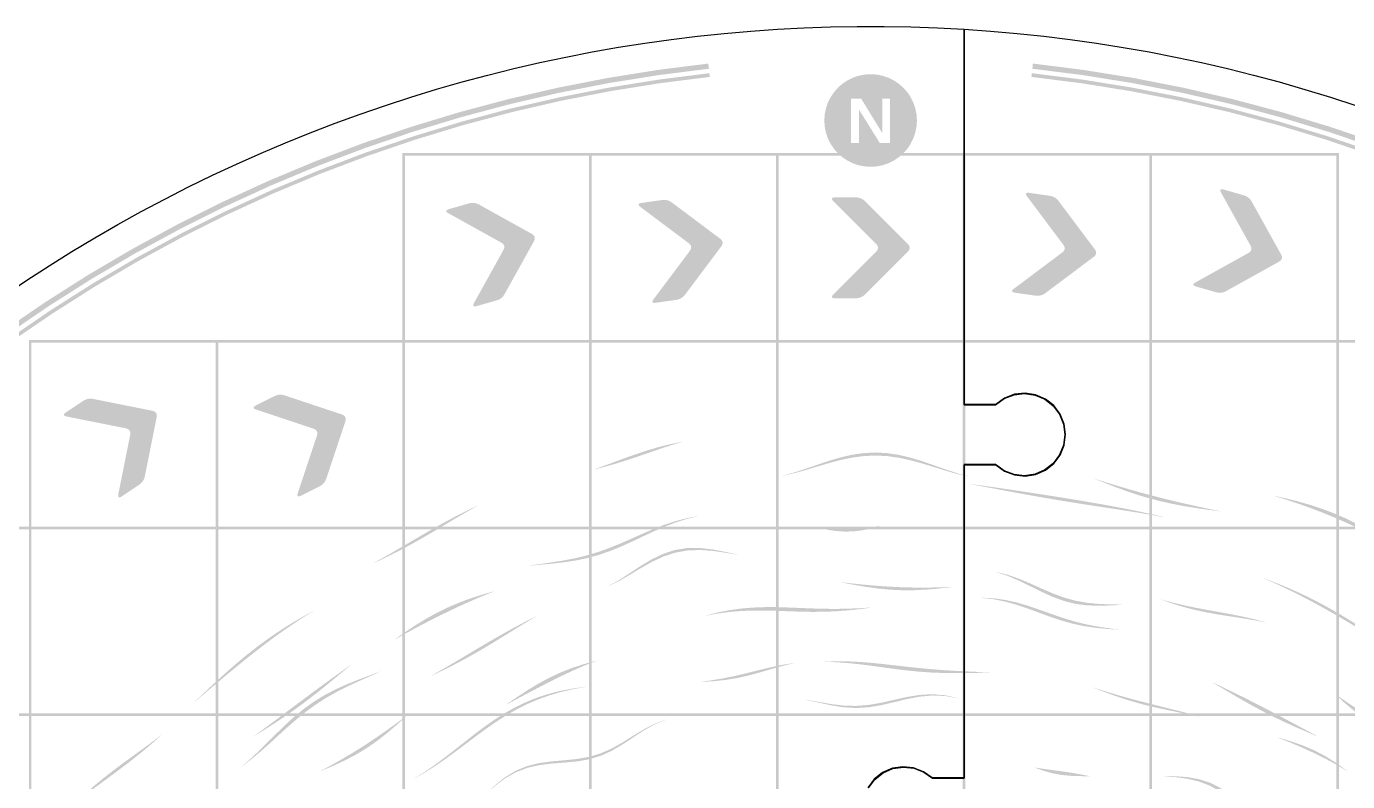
# Model space of a CAD drawing. Header units: millimetres. Extents: x 0 to 382, y 0 to 382.
# Drawn here: x 85.6 to 250.8, y 287.9 to 382.3 of the extents above; entities that cross this region are included whole.
import ezdxf

# ---------------------------------------------------------------- set-up
doc = ezdxf.new("R2010")
doc.units = ezdxf.units.MM
doc.layers.add('CUT', color=1, linetype='Continuous')
doc.layers.add('RASTER', color=7, linetype='Continuous')

msp = doc.modelspace()

# ---------------------------------------------------------------- hatches: boundary and pattern name
at = {"layer": 'RASTER'}
for points in [[(4.649, 211.422), (5.443, 217.723), (6.449, 223.992), (7.667, 230.224), (9.095, 236.411), (10.732, 242.547), (12.575, 248.623), (14.623, 254.634), (16.873, 260.572), (19.323, 266.43), (21.97, 272.202), (24.811, 277.881), (27.842, 283.461), (31.06, 288.935), (34.462, 294.296), (38.043, 299.54), (41.8, 304.659), (45.728, 309.649), (49.822, 314.502), (54.079, 319.214), (58.492, 323.78), (63.058, 328.193), (67.77, 332.45), (72.623, 336.544), (77.613, 340.472), (82.732, 344.229), (87.976, 347.81), (93.337, 351.212), (98.811, 354.43), (104.391, 357.461), (110.07, 360.302), (115.842, 362.949), (121.7, 365.399), (127.638, 367.649), (133.649, 369.697), (139.725, 371.54), (145.861, 373.177), (152.048, 374.605), (158.28, 375.823), (164.549, 376.829), (170.85, 377.623), (170.92, 376.973), (164.642, 376.182), (158.394, 375.179), (152.184, 373.966), (146.018, 372.543), (139.904, 370.912), (133.849, 369.075), (127.859, 367.034), (121.942, 364.791), (116.104, 362.35), (110.353, 359.712), (104.693, 356.882), (99.133, 353.861), (93.678, 350.654), (88.335, 347.264), (83.11, 343.695), (78.008, 339.952), (73.036, 336.037), (68.2, 331.957), (63.504, 327.716), (58.954, 323.318), (54.556, 318.768), (50.315, 314.072), (46.235, 309.236), (42.32, 304.264), (38.577, 299.162), (35.008, 293.937), (31.618, 288.594), (28.411, 283.139), (25.39, 277.579), (22.56, 271.919), (19.922, 266.168), (17.481, 260.33), (15.238, 254.413), (13.197, 248.423), (11.36, 242.368), (9.729, 236.254), (8.306, 230.088), (7.093, 223.878), (6.09, 217.63), (5.299, 211.352)], [(211.422, 377.623), (217.722, 376.829), (223.992, 375.823), (230.224, 374.605), (236.411, 373.177), (242.547, 371.54), (248.623, 369.697), (254.634, 367.649), (260.572, 365.399), (266.43, 362.949), (272.202, 360.302), (277.881, 357.461), (283.461, 354.43), (288.935, 351.212), (294.296, 347.81), (299.54, 344.229), (304.659, 340.472), (309.649, 336.544), (314.502, 332.45), (319.214, 328.193), (323.78, 323.78), (328.193, 319.214), (332.45, 314.502), (336.544, 309.649), (340.472, 304.659), (344.229, 299.54), (347.81, 294.296), (351.212, 288.935), (354.43, 283.461), (357.461, 277.881), (360.302, 272.202), (362.949, 266.43), (365.399, 260.572), (367.649, 254.634), (369.697, 248.623), (371.54, 242.547), (373.177, 236.411), (374.605, 230.224), (375.823, 223.992), (376.829, 217.723), (377.623, 211.422), (376.973, 211.352), (376.182, 217.63), (375.179, 223.878), (373.966, 230.088), (372.542, 236.254), (370.912, 242.368), (369.075, 248.423), (367.034, 254.413), (364.791, 260.33), (362.35, 266.168), (359.712, 271.919), (356.882, 277.579), (353.861, 283.139), (350.654, 288.594), (347.264, 293.937), (343.695, 299.162), (339.951, 304.264), (336.037, 309.236), (331.957, 314.072), (327.716, 318.768), (323.318, 323.318), (318.768, 327.716), (314.072, 331.957), (309.236, 336.037), (304.264, 339.952), (299.162, 343.695), (293.937, 347.264), (288.594, 350.654), (283.139, 353.861), (277.579, 356.882), (271.919, 359.712), (266.167, 362.35), (260.33, 364.791), (254.412, 367.034), (248.423, 369.075), (242.368, 370.912), (236.254, 372.543), (230.088, 373.966), (223.878, 375.179), (217.63, 376.182), (211.352, 376.973)], [(5.856, 211.291), (6.645, 217.55), (7.644, 223.78), (8.854, 229.971), (10.273, 236.118), (11.899, 242.214), (13.731, 248.251), (15.766, 254.223), (18.001, 260.122), (20.435, 265.943), (23.065, 271.677), (25.887, 277.32), (28.899, 282.863), (32.096, 288.302), (35.476, 293.629), (39.034, 298.838), (42.767, 303.925), (46.669, 308.882), (50.737, 313.704), (54.966, 318.385), (59.351, 322.921), (63.887, 327.306), (68.568, 331.535), (73.39, 335.603), (78.347, 339.505), (83.434, 343.238), (88.643, 346.796), (93.97, 350.176), (99.409, 353.373), (104.952, 356.385), (110.595, 359.207), (116.329, 361.837), (122.15, 364.271), (128.049, 366.506), (134.021, 368.541), (140.058, 370.373), (146.154, 371.999), (152.301, 373.418), (158.492, 374.628), (164.722, 375.627), (170.981, 376.416), (171.031, 375.951), (164.788, 375.165), (158.574, 374.168), (152.398, 372.961), (146.266, 371.546), (140.186, 369.924), (134.164, 368.097), (128.207, 366.067), (122.323, 363.837), (116.517, 361.409), (110.797, 358.786), (105.168, 355.971), (99.639, 352.967), (94.214, 349.777), (88.9, 346.406), (83.703, 342.857), (78.63, 339.134), (73.685, 335.241), (68.875, 331.183), (64.205, 326.965), (59.681, 322.591), (55.307, 318.067), (51.089, 313.397), (47.031, 308.587), (43.138, 303.642), (39.415, 298.569), (35.866, 293.372), (32.495, 288.058), (29.305, 282.633), (26.301, 277.104), (23.486, 271.475), (20.863, 265.755), (18.435, 259.949), (16.205, 254.065), (14.175, 248.108), (12.348, 242.086), (10.726, 236.006), (9.311, 229.874), (8.104, 223.698), (7.107, 217.484), (6.321, 211.241)], [(211.291, 376.416), (217.55, 375.627), (223.779, 374.628), (229.971, 373.418), (236.118, 371.999), (242.214, 370.373), (248.251, 368.541), (254.223, 366.506), (260.122, 364.271), (265.942, 361.837), (271.677, 359.207), (277.319, 356.385), (282.863, 353.373), (288.301, 350.176), (293.629, 346.796), (298.838, 343.238), (303.925, 339.505), (308.882, 335.603), (313.704, 331.535), (318.385, 327.306), (322.921, 322.921), (327.306, 318.385), (331.535, 313.704), (335.603, 308.882), (339.505, 303.925), (343.238, 298.838), (346.796, 293.629), (350.176, 288.302), (353.373, 282.863), (356.385, 277.32), (359.207, 271.677), (361.837, 265.943), (364.271, 260.122), (366.506, 254.223), (368.541, 248.251), (370.373, 242.214), (371.999, 236.118), (373.417, 229.971), (374.627, 223.78), (375.627, 217.55), (376.415, 211.291), (375.951, 211.241), (375.165, 217.484), (374.168, 223.698), (372.961, 229.874), (371.545, 236.006), (369.923, 242.086), (368.097, 248.108), (366.067, 254.065), (363.837, 259.949), (361.409, 265.755), (358.786, 271.475), (355.971, 277.104), (352.967, 282.633), (349.777, 288.058), (346.406, 293.372), (342.857, 298.569), (339.134, 303.642), (335.241, 308.587), (331.183, 313.397), (326.965, 318.067), (322.591, 322.591), (318.067, 326.965), (313.397, 331.183), (308.587, 335.241), (303.642, 339.134), (298.568, 342.857), (293.372, 346.406), (288.058, 349.777), (282.633, 352.967), (277.103, 355.971), (271.475, 358.786), (265.755, 361.409), (259.949, 363.837), (254.065, 366.067), (248.108, 368.097), (242.086, 369.924), (236.006, 371.546), (229.874, 372.961), (223.698, 374.168), (217.484, 375.165), (211.241, 375.951)], [(132.598, 366.424), (156.274, 366.424), (156.274, 366.098), (132.598, 366.098)], [(132.598, 366.098), (132.924, 366.098), (132.924, 343.074), (132.598, 343.074)], [(155.948, 366.424), (179.624, 366.424), (179.624, 366.098), (155.948, 366.098)], [(155.948, 366.098), (156.274, 366.098), (156.274, 343.074), (155.948, 343.074)], [(179.298, 366.424), (202.974, 366.424), (202.974, 366.098), (179.298, 366.098)], [(179.298, 366.098), (179.624, 366.098), (179.624, 343.074), (179.298, 343.074)], [(202.648, 366.424), (226.324, 366.424), (226.324, 366.098), (202.648, 366.098)], [(202.648, 366.098), (202.974, 366.098), (202.974, 343.074), (202.648, 343.074)], [(225.998, 366.424), (249.674, 366.424), (249.674, 366.098), (225.998, 366.098)], [(225.998, 366.098), (226.324, 366.098), (226.324, 343.074), (225.998, 343.074)], [(249.348, 366.098), (249.674, 366.098), (249.674, 343.074), (249.348, 343.074)], [(234.969, 361.447), (234.9, 361.587), (234.862, 361.703), (234.856, 361.793), (234.882, 361.858), (234.94, 361.898), (235.029, 361.913), (235.15, 361.902), (235.302, 361.867), (237.772, 361.161), (237.935, 361.106), (238.088, 361.039), (238.23, 360.958), (238.362, 360.864), (238.484, 360.757), (238.595, 360.636), (238.695, 360.503), (238.786, 360.356), (242.435, 353.787), (242.505, 353.638), (242.546, 353.498), (242.556, 353.366), (242.537, 353.243), (242.488, 353.128), (242.41, 353.022), (242.301, 352.924), (242.163, 352.835), (235.594, 349.185), (235.44, 349.108), (235.284, 349.048), (235.126, 349.005), (234.966, 348.978), (234.804, 348.968), (234.641, 348.974), (234.475, 348.998), (234.308, 349.037), (231.838, 349.743), (231.69, 349.793), (231.582, 349.848), (231.514, 349.908), (231.486, 349.972), (231.499, 350.041), (231.551, 350.115), (231.644, 350.193), (231.777, 350.276), (238.346, 353.925), (238.484, 354.014), (238.593, 354.112), (238.671, 354.219), (238.72, 354.333), (238.74, 354.457), (238.729, 354.588), (238.689, 354.729), (238.618, 354.878)], [(138.377, 358.897), (138.244, 358.979), (138.151, 359.057), (138.099, 359.131), (138.086, 359.2), (138.114, 359.264), (138.182, 359.324), (138.29, 359.379), (138.438, 359.429), (140.908, 360.135), (141.075, 360.175), (141.241, 360.198), (141.404, 360.204), (141.566, 360.194), (141.726, 360.167), (141.884, 360.124), (142.04, 360.064), (142.194, 359.987), (148.763, 356.337), (148.901, 356.248), (149.01, 356.15), (149.088, 356.044), (149.137, 355.929), (149.156, 355.806), (149.146, 355.674), (149.105, 355.534), (149.035, 355.385), (145.386, 348.816), (145.295, 348.669), (145.195, 348.536), (145.084, 348.416), (144.962, 348.308), (144.83, 348.214), (144.688, 348.133), (144.535, 348.066), (144.372, 348.011), (141.902, 347.305), (141.75, 347.27), (141.629, 347.259), (141.54, 347.274), (141.482, 347.314), (141.456, 347.379), (141.462, 347.469), (141.5, 347.585), (141.569, 347.725), (145.218, 354.294), (145.289, 354.443), (145.329, 354.584), (145.34, 354.715), (145.32, 354.839), (145.271, 354.954), (145.193, 355.06), (145.084, 355.158), (144.946, 355.247)], [(162.369, 359.68), (162.249, 359.78), (162.168, 359.87), (162.125, 359.95), (162.122, 360.02), (162.159, 360.08), (162.234, 360.13), (162.349, 360.17), (162.502, 360.2), (165.045, 360.563), (165.216, 360.58), (165.384, 360.58), (165.547, 360.564), (165.705, 360.532), (165.86, 360.484), (166.01, 360.419), (166.157, 360.339), (166.299, 360.242), (172.311, 355.733), (172.436, 355.626), (172.53, 355.514), (172.593, 355.398), (172.626, 355.277), (172.628, 355.153), (172.6, 355.024), (172.541, 354.89), (172.451, 354.752), (167.942, 348.74), (167.833, 348.607), (167.715, 348.489), (167.588, 348.385), (167.453, 348.295), (167.31, 348.22), (167.158, 348.159), (166.997, 348.113), (166.828, 348.081), (164.286, 347.717), (164.13, 347.703), (164.009, 347.709), (163.922, 347.736), (163.871, 347.783), (163.854, 347.851), (163.872, 347.94), (163.925, 348.049), (164.012, 348.179), (168.521, 354.191), (168.611, 354.329), (168.67, 354.462), (168.699, 354.591), (168.697, 354.716), (168.664, 354.837), (168.6, 354.953), (168.506, 355.064), (168.381, 355.171)], [(186.494, 360.395), (186.389, 360.511), (186.321, 360.612), (186.291, 360.697), (186.298, 360.767), (186.342, 360.821), (186.424, 360.86), (186.543, 360.883), (186.699, 360.891), (189.268, 360.891), (189.44, 360.883), (189.605, 360.86), (189.764, 360.821), (189.917, 360.767), (190.063, 360.697), (190.203, 360.612), (190.337, 360.511), (190.464, 360.395), (195.778, 355.081), (195.886, 354.958), (195.963, 354.834), (196.01, 354.71), (196.025, 354.586), (196.01, 354.462), (195.963, 354.338), (195.886, 354.215), (195.778, 354.091), (190.464, 348.777), (190.337, 348.661), (190.203, 348.56), (190.063, 348.475), (189.917, 348.405), (189.764, 348.351), (189.605, 348.312), (189.44, 348.289), (189.268, 348.282), (186.699, 348.282), (186.543, 348.289), (186.424, 348.312), (186.342, 348.351), (186.298, 348.405), (186.291, 348.475), (186.321, 348.56), (186.389, 348.661), (186.494, 348.777), (191.808, 354.091), (191.916, 354.215), (191.994, 354.338), (192.04, 354.462), (192.056, 354.586), (192.04, 354.71), (191.994, 354.834), (191.916, 354.958), (191.808, 355.081)], [(210.712, 360.993), (210.625, 361.123), (210.572, 361.232), (210.554, 361.321), (210.571, 361.389), (210.622, 361.436), (210.709, 361.463), (210.83, 361.469), (210.986, 361.455), (213.528, 361.091), (213.697, 361.059), (213.858, 361.013), (214.01, 360.952), (214.153, 360.877), (214.288, 360.787), (214.415, 360.683), (214.533, 360.565), (214.642, 360.432), (219.151, 354.42), (219.241, 354.282), (219.3, 354.149), (219.328, 354.019), (219.326, 353.895), (219.293, 353.774), (219.23, 353.658), (219.136, 353.547), (219.011, 353.439), (212.999, 348.93), (212.857, 348.833), (212.71, 348.753), (212.56, 348.688), (212.405, 348.64), (212.247, 348.608), (212.084, 348.592), (211.916, 348.592), (211.745, 348.609), (209.202, 348.972), (209.049, 349.002), (208.934, 349.042), (208.859, 349.092), (208.822, 349.152), (208.825, 349.222), (208.868, 349.302), (208.949, 349.392), (209.069, 349.492), (215.081, 354.001), (215.206, 354.108), (215.3, 354.22), (215.364, 354.336), (215.397, 354.456), (215.399, 354.581), (215.37, 354.71), (215.311, 354.843), (215.221, 354.981)], [(85.898, 343.074), (109.574, 343.074), (109.574, 342.748), (85.898, 342.748)], [(85.898, 342.748), (86.224, 342.748), (86.224, 319.724), (85.898, 319.724)], [(109.248, 343.074), (132.924, 343.074), (132.924, 342.748), (109.248, 342.748)], [(109.248, 342.748), (109.574, 342.748), (109.574, 319.724), (109.248, 319.724)], [(132.598, 343.074), (156.274, 343.074), (156.274, 342.748), (132.598, 342.748)], [(132.598, 342.748), (132.924, 342.748), (132.924, 319.724), (132.598, 319.724)], [(155.948, 343.074), (179.624, 343.074), (179.624, 342.748), (155.948, 342.748)], [(155.948, 342.748), (156.274, 342.748), (156.274, 319.724), (155.948, 319.724)], [(179.298, 343.074), (202.974, 343.074), (202.974, 342.748), (179.298, 342.748)], [(179.298, 342.748), (179.624, 342.748), (179.624, 319.724), (179.298, 319.724)], [(202.648, 343.074), (226.324, 343.074), (226.324, 342.748), (202.648, 342.748)], [(202.648, 342.748), (202.974, 342.748), (202.974, 319.724), (202.648, 319.724)], [(225.998, 343.074), (249.674, 343.074), (249.674, 342.748), (225.998, 342.748)], [(225.998, 342.748), (226.324, 342.748), (226.324, 319.724), (225.998, 319.724)], [(249.348, 343.074), (273.024, 343.074), (273.024, 342.748), (249.348, 342.748)], [(249.348, 342.748), (249.674, 342.748), (249.674, 319.724), (249.348, 319.724)], [(90.652, 333.495), (90.5, 333.533), (90.387, 333.579), (90.315, 333.633), (90.282, 333.695), (90.289, 333.765), (90.335, 333.842), (90.422, 333.928), (90.547, 334.021), (92.685, 335.446), (92.832, 335.534), (92.983, 335.607), (93.136, 335.663), (93.293, 335.703), (93.454, 335.726), (93.617, 335.733), (93.784, 335.723), (93.954, 335.697), (101.323, 334.223), (101.482, 334.18), (101.615, 334.12), (101.723, 334.043), (101.804, 333.948), (101.86, 333.837), (101.89, 333.708), (101.894, 333.562), (101.873, 333.399), (100.399, 326.03), (100.358, 325.863), (100.302, 325.705), (100.233, 325.556), (100.15, 325.417), (100.053, 325.288), (99.942, 325.167), (99.818, 325.056), (99.679, 324.954), (97.542, 323.529), (97.407, 323.449), (97.295, 323.402), (97.206, 323.389), (97.139, 323.41), (97.094, 323.464), (97.073, 323.552), (97.073, 323.673), (97.096, 323.828), (98.57, 331.197), (98.591, 331.36), (98.587, 331.506), (98.557, 331.635), (98.501, 331.746), (98.42, 331.841), (98.312, 331.918), (98.179, 331.978), (98.02, 332.021)], [(114.336, 334.356), (114.19, 334.413), (114.085, 334.473), (114.02, 334.535), (113.995, 334.601), (114.01, 334.669), (114.066, 334.74), (114.162, 334.814), (114.298, 334.891), (116.596, 336.04), (116.753, 336.11), (116.911, 336.163), (117.071, 336.199), (117.232, 336.219), (117.394, 336.222), (117.557, 336.209), (117.721, 336.178), (117.887, 336.131), (125.016, 333.755), (125.168, 333.693), (125.293, 333.616), (125.39, 333.526), (125.459, 333.423), (125.501, 333.305), (125.514, 333.173), (125.501, 333.028), (125.459, 332.869), (123.083, 325.74), (123.021, 325.579), (122.947, 325.429), (122.86, 325.291), (122.76, 325.163), (122.648, 325.046), (122.523, 324.94), (122.385, 324.846), (122.235, 324.762), (119.937, 323.613), (119.794, 323.55), (119.677, 323.518), (119.587, 323.516), (119.523, 323.544), (119.485, 323.603), (119.475, 323.693), (119.49, 323.813), (119.532, 323.964), (121.909, 331.094), (121.95, 331.253), (121.964, 331.398), (121.95, 331.53), (121.909, 331.647), (121.839, 331.751), (121.743, 331.841), (121.618, 331.917), (121.466, 331.98)], [(156.58, 326.896), (157.931, 327.38), (159.281, 327.881), (160.635, 328.38), (161.997, 328.86), (163.37, 329.307), (164.755, 329.707), (166.153, 330.053), (167.562, 330.342), (167.565, 330.324), (166.179, 329.907), (164.804, 329.452), (163.436, 328.98), (162.072, 328.509), (160.707, 328.054), (159.34, 327.628), (157.966, 327.235), (156.585, 326.878)], [(180.168, 326.115), (181.592, 326.506), (183.018, 326.967), (184.451, 327.461), (185.893, 327.945), (187.345, 328.376), (188.808, 328.715), (190.278, 328.931), (191.752, 329.002), (193.225, 328.921), (194.693, 328.696), (196.153, 328.347), (197.602, 327.904), (199.039, 327.407), (200.468, 326.9), (201.89, 326.425), (203.31, 326.017), (203.308, 325.999), (201.882, 326.335), (200.457, 326.743), (199.027, 327.187), (197.589, 327.628), (196.141, 328.025), (194.684, 328.341), (193.219, 328.546), (191.75, 328.619), (190.28, 328.555), (188.814, 328.36), (187.354, 328.055), (185.903, 327.669), (184.461, 327.24), (183.027, 326.81), (181.598, 326.417), (180.169, 326.096)], [(219.228, 325.689), (220.625, 325.248), (222.022, 324.82), (223.42, 324.408), (224.822, 324.012), (226.227, 323.634), (227.636, 323.273), (229.051, 322.928), (230.471, 322.597), (231.897, 322.278), (233.329, 321.968), (234.766, 321.664), (234.76, 321.647), (233.289, 321.843), (231.828, 322.053), (230.379, 322.289), (228.945, 322.56), (227.526, 322.873), (226.12, 323.233), (224.727, 323.641), (223.345, 324.095), (221.969, 324.591), (220.596, 325.119), (219.224, 325.671)], [(203.568, 325.068), (205.092, 324.861), (206.614, 324.646), (208.134, 324.425), (209.653, 324.199), (211.171, 323.969), (212.688, 323.735), (214.205, 323.497), (215.722, 323.253), (217.238, 323.004), (218.753, 322.747), (220.269, 322.481), (221.783, 322.204), (223.295, 321.913), (224.805, 321.606), (226.313, 321.282), (227.816, 320.937), (227.811, 320.919), (226.289, 321.194), (224.765, 321.451), (223.241, 321.694), (221.719, 321.93), (220.198, 322.161), (218.679, 322.393), (217.163, 322.628), (215.65, 322.87), (214.139, 323.119), (212.63, 323.378), (211.122, 323.645), (209.614, 323.921), (208.106, 324.202), (206.595, 324.486), (205.083, 324.77), (203.567, 325.049)], [(128.981, 315.179), (130.275, 315.894), (131.561, 316.629), (132.844, 317.376), (134.128, 318.13), (135.415, 318.882), (136.711, 319.626), (138.018, 320.352), (139.337, 321.057), (140.672, 321.732), (142.022, 322.376), (142.028, 322.358), (140.715, 321.621), (139.415, 320.862), (138.125, 320.092), (136.839, 319.324), (135.553, 318.568), (134.262, 317.832), (132.962, 317.121), (131.651, 316.44), (130.327, 315.787), (128.989, 315.162)], [(241.617, 323.578), (243.136, 323.24), (244.644, 322.861), (246.136, 322.433), (247.607, 321.948), (249.054, 321.4), (250.474, 320.786), (251.862, 320.107), (253.22, 319.364), (254.547, 318.564), (255.846, 317.713), (257.118, 316.82), (257.109, 316.804), (255.78, 317.585), (254.432, 318.332), (253.066, 319.045), (251.682, 319.724), (250.283, 320.37), (248.868, 320.981), (247.44, 321.56), (245.999, 322.107), (244.546, 322.622), (243.083, 323.106), (241.611, 323.561)], [(148.382, 314.854), (149.858, 315.067), (151.33, 315.275), (152.788, 315.506), (154.228, 315.785), (155.645, 316.129), (157.041, 316.548), (158.419, 317.039), (159.785, 317.591), (161.146, 318.185), (162.51, 318.794), (163.883, 319.388), (165.273, 319.934), (166.683, 320.405), (168.115, 320.779), (169.569, 321.04), (169.572, 321.022), (168.132, 320.685), (166.715, 320.24), (165.319, 319.704), (163.944, 319.103), (162.583, 318.466), (161.231, 317.828), (159.878, 317.219), (158.516, 316.667), (157.138, 316.193), (155.737, 315.806), (154.31, 315.506), (152.857, 315.282), (151.381, 315.115), (149.888, 314.977), (148.388, 314.836)], [(62.548, 319.724), (86.224, 319.724), (86.224, 319.398), (62.548, 319.398)], [(85.898, 319.724), (109.574, 319.724), (109.574, 319.398), (85.898, 319.398)], [(85.898, 319.398), (86.224, 319.398), (86.224, 296.374), (85.898, 296.374)], [(109.248, 319.724), (132.924, 319.724), (132.924, 319.398), (109.248, 319.398)], [(109.248, 319.398), (109.574, 319.398), (109.574, 296.374), (109.248, 296.374)], [(132.598, 319.724), (156.274, 319.724), (156.274, 319.398), (132.598, 319.398)], [(132.598, 319.398), (132.924, 319.398), (132.924, 296.374), (132.598, 296.374)], [(155.948, 319.724), (179.624, 319.724), (179.624, 319.398), (155.948, 319.398)], [(155.948, 319.398), (156.274, 319.398), (156.274, 296.374), (155.948, 296.374)], [(179.298, 319.724), (202.974, 319.724), (202.974, 319.398), (179.298, 319.398)], [(179.298, 319.398), (179.624, 319.398), (179.624, 296.374), (179.298, 296.374)], [(185.63, 319.378), (186.743, 319.383), (187.853, 319.426), (188.964, 319.494), (190.075, 319.579), (191.188, 319.68), (192.303, 319.8), (192.302, 319.781), (191.188, 319.49), (190.078, 319.265), (188.97, 319.134), (187.861, 319.112), (186.749, 319.194), (185.631, 319.359)], [(202.648, 319.724), (226.324, 319.724), (226.324, 319.398), (202.648, 319.398)], [(202.648, 319.398), (202.974, 319.398), (202.974, 296.374), (202.648, 296.374)], [(225.998, 319.724), (249.674, 319.724), (249.674, 319.398), (225.998, 319.398)], [(225.998, 319.398), (226.324, 319.398), (226.324, 296.374), (225.998, 296.374)], [(249.348, 319.724), (273.024, 319.724), (273.024, 319.398), (249.348, 319.398)], [(249.348, 319.398), (249.674, 319.398), (249.674, 296.374), (249.348, 296.374)], [(158.271, 312.251), (159.64, 313.023), (160.994, 313.898), (162.355, 314.796), (163.744, 315.631), (165.176, 316.322), (166.657, 316.806), (168.187, 317.053), (169.755, 317.066), (171.348, 316.886), (172.949, 316.579), (174.542, 316.23), (174.545, 316.212), (172.964, 316.473), (171.378, 316.7), (169.798, 316.814), (168.241, 316.754), (166.72, 316.483), (165.243, 315.999), (163.809, 315.334), (162.413, 314.547), (161.038, 313.715), (159.667, 312.919), (158.276, 312.233)], [(206.76, 314.081), (208.23, 313.727), (209.674, 313.225), (211.094, 312.625), (212.5, 311.991), (213.902, 311.386), (215.312, 310.866), (216.744, 310.468), (218.203, 310.204), (219.694, 310.064), (221.212, 310.009), (222.746, 309.988), (222.741, 309.969), (221.179, 309.882), (219.639, 309.836), (218.132, 309.892), (216.664, 310.094), (215.231, 310.46), (213.825, 310.98), (212.433, 311.615), (211.042, 312.309), (209.638, 312.993), (208.212, 313.598), (206.758, 314.063)], [(187.456, 312.778), (188.993, 312.607), (190.526, 312.454), (192.055, 312.323), (193.581, 312.221), (195.106, 312.151), (196.633, 312.113), (198.162, 312.109), (199.696, 312.137), (201.235, 312.191), (201.233, 312.173), (199.686, 311.996), (198.148, 311.861), (196.618, 311.785), (195.094, 311.78), (193.573, 311.85), (192.052, 311.995), (190.527, 312.205), (188.996, 312.466), (187.456, 312.76)], [(240.251, 313.288), (241.661, 312.759), (243.057, 312.193), (244.436, 311.588), (245.798, 310.945), (247.141, 310.265), (248.466, 309.548), (249.773, 308.798), (251.062, 308.018), (252.334, 307.211), (253.592, 306.383), (254.837, 305.538), (256.071, 304.682), (257.298, 303.818), (257.289, 303.802), (256.024, 304.599), (254.756, 305.393), (253.482, 306.181), (252.204, 306.963), (250.918, 307.736), (249.624, 308.498), (248.321, 309.247), (247.007, 309.978), (245.681, 310.69), (244.343, 311.378), (242.991, 312.04), (241.625, 312.671), (240.245, 313.271)], [(131.672, 305.655), (132.935, 306.543), (134.222, 307.396), (135.537, 308.2), (136.884, 308.943), (138.264, 309.618), (139.676, 310.223), (141.117, 310.758), (142.582, 311.231), (144.065, 311.649), (144.072, 311.632), (142.649, 311.067), (141.239, 310.467), (139.843, 309.838), (138.458, 309.185), (137.082, 308.512), (135.717, 307.821), (134.361, 307.112), (133.015, 306.385), (131.681, 305.638)], [(205.014, 310.85), (206.48, 310.773), (207.932, 310.573), (209.366, 310.257), (210.782, 309.844), (212.182, 309.369), (213.572, 308.871), (214.96, 308.388), (216.354, 307.954), (217.759, 307.588), (219.182, 307.295), (220.621, 307.065), (222.074, 306.873), (222.07, 306.855), (220.593, 306.955), (219.134, 307.099), (217.698, 307.317), (216.283, 307.626), (214.886, 308.023), (213.5, 308.493), (212.117, 309.002), (210.727, 309.513), (209.324, 309.982), (207.904, 310.373), (206.465, 310.66), (205.011, 310.831)], [(227.471, 310.632), (228.879, 310.239), (230.305, 309.897), (231.748, 309.595), (233.204, 309.32), (234.671, 309.056), (236.142, 308.786), (237.61, 308.494), (239.071, 308.164), (240.516, 307.784), (240.508, 307.766), (239.024, 308.049), (237.531, 308.293), (236.04, 308.52), (234.56, 308.755), (233.097, 309.017), (231.655, 309.326), (230.237, 309.691), (228.842, 310.121), (227.466, 310.614)], [(106.701, 297.898), (107.737, 298.884), (108.78, 299.865), (109.834, 300.837), (110.902, 301.795), (111.987, 302.734), (113.092, 303.65), (114.219, 304.539), (115.368, 305.397), (116.54, 306.223), (117.735, 307.015), (118.953, 307.771), (120.191, 308.493), (121.449, 309.181), (121.459, 309.165), (120.241, 308.412), (119.041, 307.629), (117.859, 306.82), (116.693, 305.986), (115.543, 305.132), (114.407, 304.26), (113.284, 303.374), (112.171, 302.475), (111.068, 301.567), (109.971, 300.652), (108.881, 299.732), (107.795, 298.809), (106.713, 297.883)], [(170.489, 308.607), (171.933, 308.979), (173.393, 309.272), (174.866, 309.482), (176.35, 309.61), (177.84, 309.666), (179.333, 309.664), (180.826, 309.623), (182.316, 309.563), (183.801, 309.504), (185.283, 309.461), (186.76, 309.448), (188.234, 309.471), (189.708, 309.529), (191.183, 309.617), (191.183, 309.598), (189.709, 309.409), (188.239, 309.255), (186.771, 309.146), (185.301, 309.087), (183.828, 309.076), (182.35, 309.103), (180.867, 309.152), (179.379, 309.204), (177.888, 309.24), (176.396, 309.238), (174.907, 309.182), (173.425, 309.059), (171.952, 308.861), (170.492, 308.589)], [(136.21, 301.102), (137.508, 301.834), (138.8, 302.585), (140.09, 303.349), (141.381, 304.12), (142.677, 304.89), (143.981, 305.653), (145.296, 306.404), (146.623, 307.136), (147.964, 307.846), (149.319, 308.53), (149.326, 308.512), (148.008, 307.727), (146.704, 306.926), (145.408, 306.123), (144.115, 305.328), (142.821, 304.551), (141.522, 303.798), (140.215, 303.075), (138.896, 302.382), (137.563, 301.72), (136.218, 301.085)], [(114.103, 293.587), (115.301, 294.465), (116.492, 295.351), (117.681, 296.242), (118.87, 297.135), (120.062, 298.026), (121.258, 298.914), (122.46, 299.798), (123.668, 300.677), (124.881, 301.55), (126.101, 302.418), (126.111, 302.402), (124.951, 301.434), (123.794, 300.471), (122.633, 299.524), (121.464, 298.597), (120.282, 297.696), (119.084, 296.822), (117.867, 295.976), (116.632, 295.156), (115.381, 294.356), (114.115, 293.572)], [(145.58, 297.48), (146.878, 298.383), (148.199, 299.256), (149.549, 300.075), (150.934, 300.823), (152.354, 301.488), (153.809, 302.063), (155.294, 302.549), (156.805, 302.953), (156.811, 302.935), (155.354, 302.363), (153.919, 301.735), (152.502, 301.067), (151.1, 300.371), (149.709, 299.658), (148.327, 298.934), (146.953, 298.202), (145.587, 297.462)], [(169.939, 300.345), (171.397, 300.542), (172.846, 300.789), (174.286, 301.088), (175.723, 301.429), (177.161, 301.79), (178.605, 302.14), (180.059, 302.447), (181.522, 302.682), (181.524, 302.664), (180.072, 302.307), (178.633, 301.898), (177.2, 301.481), (175.77, 301.097), (174.334, 300.78), (172.886, 300.549), (171.422, 300.404), (169.942, 300.326)], [(185.348, 302.84), (186.831, 302.897), (188.315, 302.885), (189.799, 302.814), (191.28, 302.696), (192.758, 302.546), (194.232, 302.379), (195.703, 302.211), (197.171, 302.054), (198.639, 301.917), (200.107, 301.803), (201.578, 301.712), (203.052, 301.637), (204.529, 301.569), (206.008, 301.496), (206.005, 301.477), (204.514, 301.453), (203.029, 301.428), (201.55, 301.418), (200.078, 301.439), (198.61, 301.5), (197.147, 301.605), (195.684, 301.75), (194.22, 301.929), (192.752, 302.128), (191.28, 302.331), (189.803, 302.52), (188.321, 302.675), (186.835, 302.78), (185.349, 302.822)], [(112.55, 289.77), (113.674, 290.761), (114.767, 291.794), (115.843, 292.857), (116.918, 293.931), (118.01, 294.99), (119.136, 296.011), (120.308, 296.97), (121.537, 297.85), (122.823, 298.641), (124.162, 299.346), (125.545, 299.974), (126.957, 300.544), (128.382, 301.08), (129.804, 301.609), (129.813, 301.593), (128.438, 300.982), (127.059, 300.37), (125.69, 299.733), (124.345, 299.05), (123.036, 298.305), (121.772, 297.489), (120.553, 296.603), (119.379, 295.656), (118.24, 294.664), (117.122, 293.648), (116.011, 292.631), (114.889, 291.633), (113.743, 290.672), (112.562, 289.756)], [(134.119, 288.256), (135.395, 289.071), (136.644, 289.938), (137.873, 290.85), (139.092, 291.796), (140.31, 292.76), (141.538, 293.722), (142.786, 294.664), (144.063, 295.562), (145.375, 296.4), (146.728, 297.159), (148.121, 297.827), (149.556, 298.396), (151.029, 298.865), (152.535, 299.236), (154.066, 299.52), (155.614, 299.73), (155.62, 299.713), (154.092, 299.443), (152.582, 299.102), (151.098, 298.679), (149.646, 298.166), (148.229, 297.56), (146.85, 296.866), (145.509, 296.092), (144.204, 295.251), (142.928, 294.36), (141.676, 293.437), (140.438, 292.503), (139.205, 291.577), (137.966, 290.676), (136.712, 289.813), (135.435, 289), (134.129, 288.24)], [(218.974, 299.621), (220.423, 299.159), (221.878, 298.72), (223.339, 298.305), (224.807, 297.913), (226.283, 297.537), (227.765, 297.168), (229.249, 296.797), (230.733, 296.411), (232.211, 295.999), (232.204, 295.982), (230.692, 296.303), (229.182, 296.609), (227.679, 296.92), (226.19, 297.255), (224.718, 297.63), (223.263, 298.053), (221.823, 298.527), (220.393, 299.048), (218.969, 299.603)], [(233.905, 300.249), (235.241, 299.618), (236.57, 298.977), (237.891, 298.325), (239.206, 297.662), (240.514, 296.987), (241.816, 296.303), (243.113, 295.613), (244.407, 294.919), (245.7, 294.225), (246.996, 293.535), (246.987, 293.519), (245.627, 294.086), (244.279, 294.668), (242.944, 295.272), (241.623, 295.904), (240.317, 296.565), (239.024, 297.257), (237.739, 297.977), (236.46, 298.718), (235.182, 299.473), (233.898, 300.231)], [(182.962, 298.116), (184.572, 297.835), (186.171, 297.555), (187.757, 297.361), (189.333, 297.316), (190.907, 297.442), (192.486, 297.717), (194.076, 298.077), (195.678, 298.435), (197.287, 298.697), (198.894, 298.783), (200.487, 298.647), (202.058, 298.286), (202.056, 298.268), (200.479, 298.556), (198.882, 298.624), (197.274, 298.48), (195.667, 298.174), (194.068, 297.787), (192.482, 297.417), (190.907, 297.152), (189.337, 297.055), (187.764, 297.144), (186.179, 297.396), (184.578, 297.744), (182.963, 298.097)], [(249.255, 298.777), (250.508, 297.906), (251.774, 297.064), (253.057, 296.256), (254.361, 295.485), (255.689, 294.752), (257.042, 294.055), (257.032, 294.039), (255.561, 294.547), (254.151, 295.139), (252.821, 295.856), (251.573, 296.713), (250.391, 297.695), (249.246, 298.761)], [(62.548, 296.374), (86.224, 296.374), (86.224, 296.048), (62.548, 296.048)], [(85.898, 296.374), (109.574, 296.374), (109.574, 296.048), (85.898, 296.048)], [(85.898, 296.048), (86.224, 296.048), (86.224, 273.024), (85.898, 273.024)], [(109.248, 296.374), (132.924, 296.374), (132.924, 296.048), (109.248, 296.048)], [(109.248, 296.048), (109.574, 296.048), (109.574, 273.024), (109.248, 273.024)], [(122.366, 289.181), (123.782, 289.947), (125.177, 290.736), (126.55, 291.555), (127.901, 292.406), (129.233, 293.289), (130.548, 294.203), (131.852, 295.144), (133.15, 296.106), (133.159, 296.089), (131.94, 294.99), (130.706, 293.935), (129.44, 292.946), (128.13, 292.039), (126.767, 291.218), (125.349, 290.477), (123.882, 289.8), (122.376, 289.166)], [(132.598, 296.374), (156.274, 296.374), (156.274, 296.048), (132.598, 296.048)], [(132.598, 296.048), (132.924, 296.048), (132.924, 273.024), (132.598, 273.024)], [(155.948, 296.374), (179.624, 296.374), (179.624, 296.048), (155.948, 296.048)], [(155.948, 296.048), (156.274, 296.048), (156.274, 273.024), (155.948, 273.024)], [(179.298, 296.374), (202.974, 296.374), (202.974, 296.048), (179.298, 296.048)], [(179.298, 296.048), (179.624, 296.048), (179.624, 273.024), (179.298, 273.024)], [(202.648, 296.374), (226.324, 296.374), (226.324, 296.048), (202.648, 296.048)], [(202.648, 296.048), (202.974, 296.048), (202.974, 273.024), (202.648, 273.024)], [(225.998, 296.374), (249.674, 296.374), (249.674, 296.048), (225.998, 296.048)], [(225.998, 296.048), (226.324, 296.048), (226.324, 273.024), (225.998, 273.024)], [(249.348, 296.374), (273.024, 296.374), (273.024, 296.048), (249.348, 296.048)], [(249.348, 296.048), (249.674, 296.048), (249.674, 273.024), (249.348, 273.024)], [(143.065, 286.333), (144.218, 287.427), (145.438, 288.409), (146.753, 289.209), (148.168, 289.792), (149.669, 290.166), (151.227, 290.381), (152.803, 290.52), (154.359, 290.676), (155.867, 290.935), (157.312, 291.356), (158.698, 291.956), (160.043, 292.706), (161.373, 293.537), (162.719, 294.358), (164.105, 295.073), (165.547, 295.603), (165.551, 295.585), (164.124, 295), (162.754, 294.233), (161.424, 293.364), (160.109, 292.491), (158.778, 291.708), (157.404, 291.084), (155.968, 290.649), (154.466, 290.385), (152.912, 290.236), (151.334, 290.115), (149.77, 289.926), (148.257, 289.587), (146.827, 289.045), (145.494, 288.292), (144.251, 287.359), (143.073, 286.317)], [(91.866, 285.329), (92.958, 286.353), (94.083, 287.34), (95.239, 288.292), (96.421, 289.215), (97.62, 290.114), (98.829, 290.996), (100.039, 291.872), (101.241, 292.751), (102.428, 293.644), (102.44, 293.629), (101.332, 292.648), (100.201, 291.692), (99.046, 290.761), (97.868, 289.851), (96.672, 288.955), (95.464, 288.064), (94.255, 287.169), (93.056, 286.257), (91.88, 285.316)], [(242.048, 293.366), (243.611, 292.915), (245.142, 292.385), (246.624, 291.753), (248.046, 291.005), (249.404, 290.146), (250.702, 289.191), (250.692, 289.175), (249.32, 290.002), (247.91, 290.766), (246.472, 291.477), (245.012, 292.143), (243.535, 292.767), (242.039, 293.349)], [(211.68, 289.613), (212.809, 289.44), (213.944, 289.289), (215.082, 289.138), (216.218, 288.968), (217.349, 288.77), (218.474, 288.544), (218.469, 288.526), (217.287, 288.539), (216.118, 288.58), (214.973, 288.692), (213.853, 288.899), (212.757, 289.206), (211.677, 289.595)], [(227.683, 288.572), (229.234, 288.528), (230.771, 288.41), (232.258, 288.142), (233.669, 287.677), (234.986, 286.997), (236.21, 286.126), (237.357, 285.114), (238.457, 284.035), (239.549, 282.97), (240.675, 281.992), (241.867, 281.149), (243.144, 280.461), (244.507, 279.913), (245.936, 279.458), (245.926, 279.443), (244.448, 279.815), (243.042, 280.285), (241.727, 280.901), (240.506, 281.682), (239.361, 282.613), (238.259, 283.647), (237.16, 284.713), (236.023, 285.732), (234.818, 286.63), (233.527, 287.354), (232.147, 287.88), (230.694, 288.22), (229.193, 288.422), (227.677, 288.554)]]:
    msp.add_hatch(color=7, dxfattribs=at).paths.add_polyline_path(points)
h = msp.add_hatch(color=7, dxfattribs=at)
h.paths.add_polyline_path([(196.927, 370.504), (196.877, 369.748), (196.729, 369.005), (196.486, 368.288), (196.151, 367.608), (195.73, 366.978), (195.231, 366.409), (194.661, 365.909), (194.031, 365.489), (193.352, 365.154), (192.635, 364.91), (191.892, 364.762), (191.136, 364.713), (190.38, 364.762), (189.637, 364.91), (188.92, 365.154), (188.241, 365.489), (187.611, 365.909), (187.041, 366.409), (186.542, 366.978), (186.121, 367.608), (185.786, 368.288), (185.542, 369.005), (185.395, 369.748), (185.345, 370.504), (185.395, 371.259), (185.542, 372.002), (185.786, 372.72), (186.121, 373.399), (186.542, 374.029), (187.041, 374.598), (187.611, 375.098), (188.241, 375.519), (188.92, 375.854), (189.637, 376.097), (190.38, 376.245), (191.136, 376.294), (191.892, 376.245), (192.635, 376.097), (193.352, 375.854), (194.031, 375.519), (194.661, 375.098), (195.231, 374.598), (195.73, 374.029), (196.151, 373.399), (196.486, 372.72), (196.729, 372.002), (196.877, 371.259)])
h.paths.add_polyline_path([(193.575, 367.705), (193.575, 373.24), (192.59, 373.24), (192.59, 368.964), (192.574, 368.964), (189.948, 373.24), (188.697, 373.24), (188.697, 367.705), (189.682, 367.705), (189.682, 371.848), (189.698, 371.848), (192.27, 367.705), (193.575, 367.705)], flags=0)

# ---------------------------------------------------------------- linework, layer by layer
at = {"layer": 'CUT'}
for points in [[(82.881, 348.66), (85.646, 350.525), (88.444, 352.342), (91.273, 354.11), (94.133, 355.828), (97.022, 357.495), (99.939, 359.113), (102.885, 360.679), (105.857, 362.193), (108.856, 363.655), (111.879, 365.065), (114.927, 366.422), (117.997, 367.725), (121.09, 368.975), (124.205, 370.17), (127.34, 371.311), (130.494, 372.397), (133.666, 373.428), (136.857, 374.403), (140.063, 375.322), (143.286, 376.185), (146.522, 376.992), (149.773, 377.743), (153.036, 378.436), (156.311, 379.073), (159.596, 379.652), (162.891, 380.173), (166.194, 380.638), (169.505, 381.044), (172.823, 381.393), (176.146, 381.683), (179.474, 381.916), (182.805, 382.09), (186.139, 382.207), (189.474, 382.265), (192.81, 382.265), (196.146, 382.206), (199.48, 382.09), (202.811, 381.915), (202.811, 334.972), (206.757, 334.972), (207.83, 335.749), (209.065, 336.227), (210.382, 336.372), (211.692, 336.176), (212.908, 335.651), (213.95, 334.833), (214.748, 333.776), (215.249, 332.55), (215.42, 331.236), (215.249, 329.922), (214.748, 328.696), (213.95, 327.639), (212.908, 326.821), (211.692, 326.296), (210.382, 326.1), (209.065, 326.245), (207.83, 326.723), (206.757, 327.5), (202.811, 327.5), (202.811, 288.319), (198.837, 288.319), (197.753, 289.098), (196.507, 289.575), (195.18, 289.719), (193.86, 289.518), (192.636, 288.987), (191.587, 288.162), (190.784, 287.095)], [(190.874, 287.076), (191.672, 288.133), (192.713, 288.951), (193.93, 289.476), (195.24, 289.672), (196.556, 289.527), (197.792, 289.049), (198.865, 288.272), (202.811, 288.272), (202.811, 327.453), (206.785, 327.453), (207.869, 326.674), (209.115, 326.197), (210.442, 326.054), (211.762, 326.254), (212.986, 326.785), (214.035, 327.611), (214.837, 328.677), (215.342, 329.913), (215.513, 331.236), (215.342, 332.56), (214.837, 333.795), (214.035, 334.862), (212.986, 335.687), (211.762, 336.218), (210.442, 336.419), (209.115, 336.275), (207.869, 335.798), (206.785, 335.019), (202.811, 335.019), (202.811, 381.915), (206.139, 381.682), (209.462, 381.391), (212.78, 381.043), (216.091, 380.636), (219.394, 380.172), (222.689, 379.65), (225.974, 379.07), (229.249, 378.434), (232.512, 377.74), (235.762, 376.989), (238.999, 376.182), (242.221, 375.319), (245.428, 374.399), (248.618, 373.424), (251.79, 372.393)]]:
    msp.add_lwpolyline(points, dxfattribs=at)

doc.saveas('drawing.dxf')
